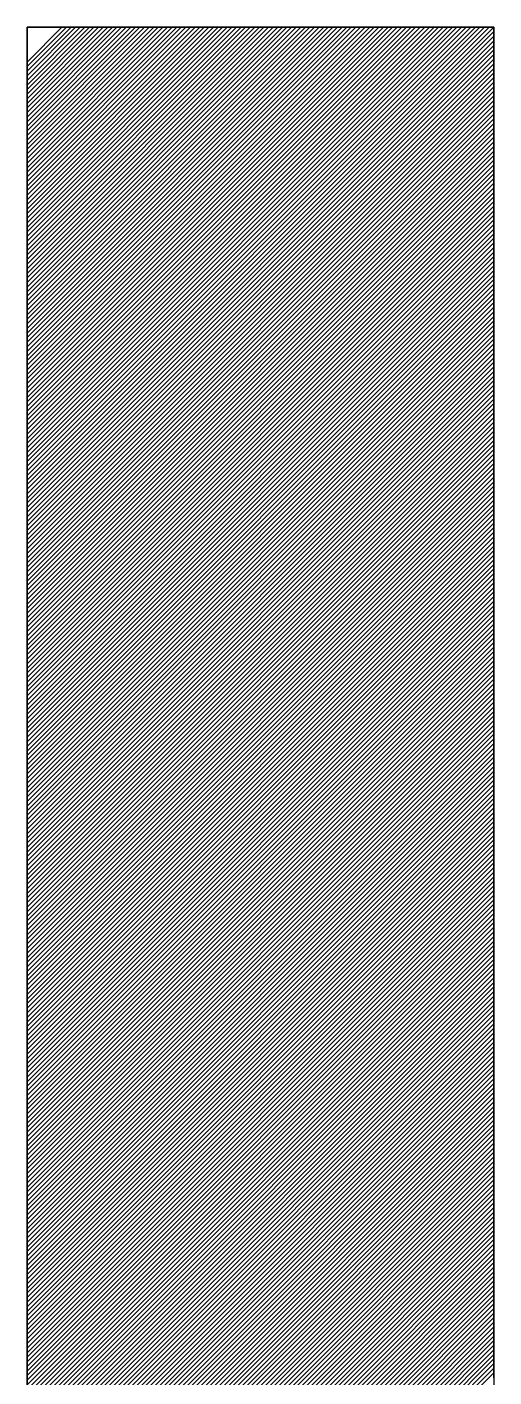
# Model space of a CAD drawing. Extents: x 3196 to 9141, y -1880 to 2325.
# Drawn here: x 8895 to 8902.18, y -1194.48 to -1173.7 of the extents above; entities that cross this region are included whole.
import ezdxf

# ---------------------------------------------------------------- set-up
doc = ezdxf.new("R2010")
doc.units = 0
doc.header["$MEASUREMENT"] = 0
doc.layers.add('1', color=1, linetype='CONTINUOUS')
doc.layers.add('10', color=10, linetype='CONTINUOUS')

msp = doc.modelspace()

# ---------------------------------------------------------------- linework, layer by layer
at = {"layer": '1', "linetype": 'Continuous'}
for p, q in [((8894.996018, -1180.882485), (8902.182468, -1173.695985)), ((8894.996018, -1180.811785), (8902.107868, -1173.699935)), ((8894.996018, -1180.741085), (8902.037168, -1173.699935)), ((8894.996018, -1180.670335), (8901.966468, -1173.699935)), ((8894.996018, -1180.599635), (8901.895718, -1173.699935)), ((8894.996018, -1180.528935), (8901.825018, -1173.699935)), ((8894.996018, -1180.458235), (8901.754318, -1173.699935)), ((8894.996018, -1180.387535), (8901.683618, -1173.699935)), ((8894.996018, -1180.316785), (8901.612868, -1173.699935)), ((8894.996018, -1180.246085), (8901.542168, -1173.699935)), ((8894.996018, -1180.175385), (8901.471468, -1173.699935)), ((8894.996018, -1180.104685), (8901.400768, -1173.699935)), ((8894.996018, -1180.033935), (8901.330068, -1173.699935)), ((8894.996018, -1179.963235), (8901.259318, -1173.699935)), ((8894.996018, -1179.892535), (8901.188618, -1173.699935)), ((8894.996018, -1179.821835), (8901.117918, -1173.699935)), ((8894.996018, -1179.751135), (8901.047218, -1173.699935)), ((8894.996018, -1179.680385), (8900.976518, -1173.699935)), ((8894.996018, -1179.609685), (8900.905768, -1173.699935)), ((8894.996018, -1179.538985), (8900.835068, -1173.699935)), ((8894.996018, -1179.468285), (8900.764368, -1173.699935)), ((8894.996018, -1179.397585), (8900.693668, -1173.699935)), ((8894.996018, -1179.326835), (8900.622918, -1173.699935)), ((8894.996018, -1179.256135), (8900.552218, -1173.699935)), ((8894.996018, -1179.185435), (8900.481518, -1173.699935)), ((8894.996018, -1179.114735), (8900.410818, -1173.699935)), ((8894.996018, -1179.043985), (8900.340118, -1173.699935)), ((8894.996018, -1178.973285), (8900.269368, -1173.699935)), ((8894.996018, -1178.902585), (8900.198668, -1173.699935)), ((8894.996018, -1178.831885), (8900.127968, -1173.699935)), ((8894.996018, -1178.761185), (8900.057268, -1173.699935)), ((8894.996018, -1178.690435), (8899.986568, -1173.699935)), ((8894.996018, -1178.619735), (8899.915818, -1173.699935)), ((8894.996018, -1178.549035), (8899.845118, -1173.699935)), ((8894.996018, -1178.478335), (8899.774418, -1173.699935)), ((8894.996018, -1178.407635), (8899.703718, -1173.699935)), ((8894.996018, -1178.336885), (8899.632968, -1173.699935)), ((8894.996018, -1178.266185), (8899.562268, -1173.699935)), ((8894.996018, -1178.195485), (8899.491568, -1173.699935)), ((8894.996018, -1178.124785), (8899.420868, -1173.699935)), ((8894.996018, -1178.054085), (8899.350168, -1173.699935)), ((8894.996018, -1177.983335), (8899.279418, -1173.699935)), ((8894.996018, -1177.912635), (8899.208718, -1173.699935)), ((8894.996018, -1177.841935), (8899.138018, -1173.699935)), ((8894.996018, -1177.771235), (8899.067318, -1173.699935)), ((8894.996018, -1177.700485), (8898.996618, -1173.699935)), ((8894.996018, -1177.629785), (8898.925868, -1173.699935)), ((8894.996018, -1177.559085), (8898.855168, -1173.699935)), ((8894.996018, -1177.488385), (8898.784468, -1173.699935)), ((8894.996018, -1177.417685), (8898.713768, -1173.699935)), ((8894.996018, -1177.346935), (8898.643018, -1173.699935)), ((8894.996018, -1177.276235), (8898.572318, -1173.699935)), ((8894.996018, -1177.205535), (8898.501618, -1173.699935)), ((8894.996018, -1177.134835), (8898.430918, -1173.699935)), ((8894.996018, -1177.064135), (8898.360218, -1173.699935)), ((8894.996018, -1176.993385), (8898.289468, -1173.699935)), ((8894.996018, -1176.922685), (8898.218768, -1173.699935)), ((8894.996018, -1176.851985), (8898.148068, -1173.699935)), ((8894.996018, -1176.781285), (8898.077368, -1173.699935)), ((8894.996018, -1176.710535), (8898.006668, -1173.699935)), ((8894.996018, -1176.639835), (8897.935918, -1173.699935)), ((8894.996018, -1176.569135), (8897.865218, -1173.699935)), ((8894.996018, -1176.498435), (8897.794518, -1173.699935)), ((8894.996018, -1176.427735), (8897.723818, -1173.699935)), ((8894.996018, -1176.356985), (8897.653068, -1173.699935)), ((8894.996018, -1176.286285), (8897.582368, -1173.699935)), ((8894.996018, -1176.215585), (8897.511668, -1173.699935)), ((8894.996018, -1176.144885), (8897.440968, -1173.699935)), ((8894.996018, -1176.074185), (8897.370268, -1173.699935)), ((8894.996018, -1176.003435), (8897.299518, -1173.699935)), ((8894.996018, -1175.932735), (8897.228818, -1173.699935)), ((8894.996018, -1175.862035), (8897.158118, -1173.699935)), ((8894.996018, -1175.791335), (8897.087418, -1173.699935)), ((8894.996018, -1175.720585), (8897.016718, -1173.699935)), ((8894.996018, -1175.649885), (8896.945968, -1173.699935)), ((8894.996018, -1175.579185), (8896.875268, -1173.699935)), ((8894.996018, -1175.508485), (8896.804568, -1173.699935)), ((8894.996018, -1175.437785), (8896.733868, -1173.699935)), ((8894.996018, -1175.367035), (8896.663118, -1173.699935)), ((8894.996018, -1175.296335), (8896.592418, -1173.699935)), ((8894.996018, -1175.225635), (8896.521718, -1173.699935)), ((8894.996018, -1175.154935), (8896.451018, -1173.699935)), ((8894.996018, -1175.084235), (8896.380318, -1173.699935)), ((8894.996018, -1175.013485), (8896.309568, -1173.699935)), ((8894.996018, -1174.942785), (8896.238868, -1173.699935)), ((8894.996018, -1174.872085), (8896.168168, -1173.699935)), ((8894.996018, -1174.801385), (8896.097468, -1173.699935)), ((8894.996018, -1174.730635), (8896.026768, -1173.699935)), ((8894.996018, -1174.659935), (8895.956018, -1173.699935)), ((8894.996018, -1174.589235), (8895.885318, -1173.699935)), ((8894.996018, -1174.518535), (8895.814618, -1173.699935)), ((8894.996018, -1174.447835), (8895.743918, -1173.699935)), ((8894.996018, -1174.377085), (8895.673168, -1173.699935)), ((8894.996018, -1174.306385), (8895.602468, -1173.699935)), ((8894.996018, -1174.235685), (8895.531768, -1173.699935)), ((8894.996018, -1180.953185), (8902.182468, -1173.766735)), ((8894.996018, -1181.023885), (8902.182468, -1173.837435)), ((8894.996018, -1181.094635), (8902.182468, -1173.908135)), ((8894.996018, -1181.165335), (8902.182468, -1173.978835)), ((8894.996018, -1181.236035), (8902.182468, -1174.049535)), ((8894.996018, -1181.306735), (8902.182468, -1174.120285)), ((8894.996018, -1181.377485), (8902.182468, -1174.190985)), ((8894.996018, -1181.448185), (8902.182468, -1174.261685)), ((8894.996018, -1181.518885), (8902.182468, -1174.332385)), ((8894.996018, -1181.589585), (8902.182468, -1174.403135)), ((8894.996018, -1181.660285), (8902.182468, -1174.473835)), ((8894.996018, -1181.731035), (8902.182468, -1174.544535)), ((8894.996018, -1181.801735), (8902.182468, -1174.615235)), ((8894.996018, -1181.872435), (8902.182468, -1174.685935)), ((8894.996018, -1181.943135), (8902.182468, -1174.756685)), ((8894.996018, -1182.013835), (8902.182468, -1174.827385)), ((8894.996018, -1182.084585), (8902.182468, -1174.898085)), ((8894.996018, -1182.155285), (8902.182468, -1174.968785)), ((8894.996018, -1182.225985), (8902.182468, -1175.039485)), ((8894.996018, -1182.296685), (8902.182468, -1175.110235)), ((8894.996018, -1182.367435), (8902.182468, -1175.180935)), ((8894.996018, -1182.438135), (8902.182468, -1175.251635)), ((8894.996018, -1182.508835), (8902.182468, -1175.322335)), ((8894.996018, -1182.579535), (8902.182468, -1175.393085)), ((8894.996018, -1182.650235), (8902.182468, -1175.463785)), ((8894.996018, -1182.720985), (8902.182468, -1175.534485)), ((8894.996018, -1182.791685), (8902.182468, -1175.605185)), ((8894.996018, -1182.862385), (8902.182468, -1175.675885)), ((8894.996018, -1182.933085), (8902.182468, -1175.746635)), ((8894.996018, -1183.003785), (8902.182468, -1175.817335)), ((8894.996018, -1183.074535), (8902.182468, -1175.888035)), ((8894.996018, -1183.145235), (8902.182468, -1175.958735)), ((8894.996018, -1183.215935), (8902.182468, -1176.029435)), ((8894.996018, -1183.286635), (8902.182468, -1176.100185)), ((8894.996018, -1183.357385), (8902.182468, -1176.170885)), ((8894.996018, -1183.428085), (8902.182468, -1176.241585)), ((8894.996018, -1183.498785), (8902.182468, -1176.312285)), ((8894.996018, -1183.569485), (8902.182468, -1176.383035)), ((8894.996018, -1183.640185), (8902.182468, -1176.453735)), ((8894.996018, -1183.710935), (8902.182468, -1176.524435)), ((8894.996018, -1183.781635), (8902.182468, -1176.595135)), ((8894.996018, -1183.852335), (8902.182468, -1176.665835)), ((8894.996018, -1183.923035), (8902.182468, -1176.736585)), ((8894.996018, -1183.993735), (8902.182468, -1176.807285)), ((8894.996018, -1184.064485), (8902.182468, -1176.877985)), ((8894.996018, -1184.135185), (8902.182468, -1176.948685)), ((8894.996018, -1184.205885), (8902.182468, -1177.019385)), ((8894.996018, -1184.276585), (8902.182468, -1177.090135)), ((8894.996018, -1184.347335), (8902.182468, -1177.160835)), ((8894.996018, -1184.418035), (8902.182468, -1177.231535)), ((8894.996018, -1184.488735), (8902.182468, -1177.302235)), ((8894.996018, -1184.559435), (8902.182468, -1177.372985)), ((8894.996018, -1184.630135), (8902.182468, -1177.443685)), ((8894.996018, -1184.700885), (8902.182468, -1177.514385)), ((8894.996018, -1184.771585), (8902.182468, -1177.585085)), ((8894.996018, -1184.842285), (8902.182468, -1177.655785)), ((8894.996018, -1184.912985), (8902.182468, -1177.726535)), ((8894.996018, -1184.983685), (8902.182468, -1177.797235)), ((8894.996018, -1185.054435), (8902.182468, -1177.867935)), ((8894.996018, -1185.125135), (8902.182468, -1177.938635)), ((8894.996018, -1185.195835), (8902.182468, -1178.009335)), ((8894.996018, -1185.266535), (8902.182468, -1178.080085)), ((8894.996018, -1185.337285), (8902.182468, -1178.150785)), ((8894.996018, -1185.407985), (8902.182468, -1178.221485)), ((8894.996018, -1185.478685), (8902.182468, -1178.292185)), ((8894.996018, -1185.549385), (8902.182468, -1178.362935)), ((8894.996018, -1185.620085), (8902.182468, -1178.433635)), ((8894.996018, -1185.690835), (8902.182468, -1178.504335)), ((8894.996018, -1185.761535), (8902.182468, -1178.575035)), ((8894.996018, -1185.832235), (8902.182468, -1178.645735)), ((8894.996018, -1185.902935), (8902.182468, -1178.716485)), ((8894.996018, -1185.973635), (8902.182468, -1178.787185)), ((8894.996018, -1186.044385), (8902.182468, -1178.857885)), ((8894.996018, -1186.115085), (8902.182468, -1178.928585)), ((8894.996018, -1186.185785), (8902.182468, -1178.999285)), ((8894.996018, -1186.256485), (8902.182468, -1179.070035)), ((8894.996018, -1186.327185), (8902.182468, -1179.140735)), ((8894.996018, -1186.397935), (8902.182468, -1179.211435)), ((8894.996018, -1186.468635), (8902.182468, -1179.282135)), ((8894.996018, -1186.539335), (8902.182468, -1179.352835)), ((8894.996018, -1186.610035), (8902.182468, -1179.423585)), ((8894.996018, -1186.680785), (8902.182468, -1179.494285)), ((8894.996018, -1186.751485), (8902.182468, -1179.564985)), ((8894.996018, -1186.822185), (8902.182468, -1179.635685)), ((8894.996018, -1186.892885), (8902.182468, -1179.706435)), ((8894.996018, -1186.963585), (8902.182468, -1179.777135)), ((8894.996018, -1187.034335), (8902.182468, -1179.847835)), ((8894.996018, -1187.105035), (8902.182468, -1179.918535)), ((8894.996018, -1187.175735), (8902.182468, -1179.989235)), ((8894.996018, -1187.246435), (8902.182468, -1180.059985)), ((8894.996018, -1187.317135), (8902.182468, -1180.130685)), ((8894.996018, -1187.387885), (8902.182468, -1180.201385)), ((8894.996018, -1187.458585), (8902.182468, -1180.272085)), ((8894.996018, -1187.529285), (8902.182468, -1180.342785)), ((8894.996018, -1187.599985), (8902.182468, -1180.413535)), ((8894.996018, -1187.670735), (8902.182468, -1180.484235)), ((8894.996018, -1187.741435), (8902.182468, -1180.554935)), ((8894.996018, -1187.812135), (8902.182468, -1180.625635)), ((8894.996018, -1187.882835), (8902.182468, -1180.696385)), ((8894.996018, -1187.953535), (8902.182468, -1180.767085)), ((8894.996018, -1188.024285), (8902.182468, -1180.837785)), ((8894.996018, -1188.094985), (8902.182468, -1180.908485)), ((8894.996018, -1188.165685), (8902.182468, -1180.979185)), ((8894.996018, -1188.236385), (8902.182468, -1181.049935)), ((8894.996018, -1188.307085), (8902.182468, -1181.120635)), ((8894.996018, -1188.377835), (8902.182468, -1181.191335)), ((8894.996018, -1188.448535), (8902.182468, -1181.262035)), ((8894.996018, -1188.519235), (8902.182468, -1181.332735)), ((8894.996018, -1188.589935), (8902.182468, -1181.403485)), ((8894.996018, -1188.660685), (8902.182468, -1181.474185)), ((8894.996018, -1188.731385), (8902.182468, -1181.544885)), ((8894.996018, -1188.802085), (8902.182468, -1181.615585)), ((8894.996018, -1188.872785), (8902.182468, -1181.686335)), ((8894.996018, -1188.943485), (8902.182468, -1181.757035)), ((8894.996018, -1189.014235), (8902.182468, -1181.827735)), ((8894.996018, -1189.084935), (8902.182468, -1181.898435)), ((8894.996018, -1189.155635), (8902.182468, -1181.969135)), ((8894.996018, -1189.226335), (8902.182468, -1182.039885)), ((8894.996018, -1189.297035), (8902.182468, -1182.110585)), ((8894.996018, -1189.367785), (8902.182468, -1182.181285)), ((8894.996018, -1189.438485), (8902.182468, -1182.251985)), ((8894.996018, -1189.509185), (8902.182468, -1182.322685)), ((8894.996018, -1189.579885), (8902.182468, -1182.393435)), ((8894.996018, -1189.650635), (8902.182468, -1182.464135)), ((8894.996018, -1189.721335), (8902.182468, -1182.534835)), ((8894.996018, -1189.792035), (8902.182468, -1182.605535)), ((8894.996018, -1189.862735), (8902.182468, -1182.676285)), ((8894.996018, -1189.933435), (8902.182468, -1182.746985)), ((8894.996018, -1190.004185), (8902.182468, -1182.817685)), ((8894.996018, -1190.074885), (8902.182468, -1182.888385)), ((8894.996018, -1190.145585), (8902.182468, -1182.959085)), ((8894.996018, -1190.216285), (8902.182468, -1183.029835)), ((8894.996018, -1190.286985), (8902.182468, -1183.100535)), ((8894.996018, -1190.357735), (8902.182468, -1183.171235)), ((8894.996018, -1190.428435), (8902.182468, -1183.241935)), ((8894.996018, -1190.499135), (8902.182468, -1183.312635)), ((8894.996018, -1190.569835), (8902.182468, -1183.383385)), ((8894.996018, -1190.640585), (8902.182468, -1183.454085)), ((8894.996018, -1190.711285), (8902.182468, -1183.524785)), ((8894.996018, -1190.781985), (8902.182468, -1183.595485)), ((8894.996018, -1190.852685), (8902.182468, -1183.666235)), ((8894.996018, -1190.923385), (8902.182468, -1183.736935)), ((8894.996018, -1190.994135), (8902.182468, -1183.807635)), ((8894.996018, -1191.064835), (8902.182468, -1183.878335)), ((8894.996018, -1191.135535), (8902.182468, -1183.949035)), ((8894.996018, -1191.206235), (8902.182468, -1184.019785)), ((8894.996018, -1191.276935), (8902.182468, -1184.090485)), ((8894.996018, -1191.347685), (8902.182468, -1184.161185)), ((8894.996018, -1191.418385), (8902.182468, -1184.231885)), ((8894.996018, -1191.489085), (8902.182468, -1184.302585)), ((8894.996018, -1191.559785), (8902.182468, -1184.373335)), ((8894.996018, -1191.630535), (8902.182468, -1184.444035)), ((8894.996018, -1191.701235), (8902.182468, -1184.514735)), ((8894.996018, -1191.771935), (8902.182468, -1184.585435)), ((8894.996018, -1191.842635), (8902.182468, -1184.656185)), ((8894.996018, -1191.913335), (8902.182468, -1184.726885)), ((8894.996018, -1191.984085), (8902.182468, -1184.797585)), ((8894.996018, -1192.054785), (8902.182468, -1184.868285)), ((8894.996018, -1192.125485), (8902.182468, -1184.938985)), ((8894.996018, -1192.196185), (8902.182468, -1185.009735)), ((8894.996018, -1192.266885), (8902.182468, -1185.080435)), ((8894.996018, -1192.337635), (8902.182468, -1185.151135)), ((8894.996018, -1192.408335), (8902.182468, -1185.221835)), ((8894.996018, -1192.479035), (8902.182468, -1185.292535)), ((8894.996018, -1192.549735), (8902.182468, -1185.363285)), ((8894.996018, -1192.620435), (8902.182468, -1185.433985)), ((8894.996018, -1192.691185), (8902.182468, -1185.504685)), ((8894.996018, -1192.761885), (8902.182468, -1185.575385)), ((8894.996018, -1192.832585), (8902.182468, -1185.646085)), ((8894.996018, -1192.903285), (8902.182468, -1185.716835)), ((8894.996018, -1192.974035), (8902.182468, -1185.787535)), ((8894.996018, -1193.044735), (8902.182468, -1185.858235)), ((8894.996018, -1193.115435), (8902.182468, -1185.928935)), ((8894.996018, -1193.186135), (8902.182468, -1185.999685)), ((8894.996018, -1193.256835), (8902.182468, -1186.070385)), ((8894.996018, -1193.327585), (8902.182468, -1186.141085)), ((8894.996018, -1193.398285), (8902.182468, -1186.211785)), ((8894.996018, -1193.468985), (8902.182468, -1186.282485)), ((8894.996018, -1193.539685), (8902.182468, -1186.353235)), ((8894.996018, -1193.610385), (8902.182468, -1186.423935)), ((8894.996018, -1193.681135), (8902.182468, -1186.494635)), ((8894.996018, -1193.751835), (8902.182468, -1186.565335)), ((8894.996018, -1193.822535), (8902.182468, -1186.636035)), ((8894.996018, -1193.893235), (8902.182468, -1186.706785)), ((8894.996018, -1193.963985), (8902.182468, -1186.777485)), ((8894.996018, -1194.034685), (8902.182468, -1186.848185)), ((8894.996018, -1194.105385), (8902.182468, -1186.918885)), ((8894.996018, -1194.176085), (8902.182468, -1186.989635)), ((8894.996018, -1194.246785), (8902.182468, -1187.060335)), ((8894.996018, -1194.317535), (8902.182468, -1187.131035)), ((8894.996018, -1194.388235), (8902.182468, -1187.201735)), ((8894.996018, -1194.458935), (8902.182468, -1187.272435)), ((8894.996018, -1194.529635), (8902.182468, -1187.343185)), ((8894.996018, -1194.600335), (8902.182468, -1187.413885)), ((8894.996018, -1194.671085), (8902.182468, -1187.484585)), ((8894.996018, -1194.741785), (8902.182468, -1187.555285)), ((8894.996018, -1194.812485), (8902.182468, -1187.625985)), ((8894.996018, -1194.883185), (8902.182468, -1187.696735)), ((8894.996018, -1194.953935), (8902.182468, -1187.767435)), ((8894.996018, -1195.024635), (8902.182468, -1187.838135)), ((8894.996018, -1195.095335), (8902.182468, -1187.908835)), ((8894.996018, -1195.166035), (8902.182468, -1187.979585)), ((8894.996018, -1195.236735), (8902.182468, -1188.050285)), ((8894.996018, -1195.307485), (8902.182468, -1188.120985)), ((8894.996018, -1195.378185), (8902.182468, -1188.191685)), ((8894.996018, -1195.448885), (8902.182468, -1188.262385)), ((8894.996018, -1195.519585), (8902.182468, -1188.333135)), ((8894.996018, -1195.590285), (8902.182468, -1188.403835)), ((8894.996018, -1195.661035), (8902.182468, -1188.474535)), ((8894.996018, -1195.731735), (8902.182468, -1188.545235)), ((8894.996018, -1195.802435), (8902.182468, -1188.615935)), ((8894.996018, -1195.873135), (8902.182468, -1188.686685)), ((8894.996018, -1195.943885), (8902.182468, -1188.757385)), ((8894.996018, -1196.014585), (8902.182468, -1188.828085)), ((8894.996018, -1196.085285), (8902.182468, -1188.898785)), ((8894.996018, -1196.155985), (8902.182468, -1188.969535)), ((8894.996018, -1196.226685), (8902.182468, -1189.040235)), ((8894.996018, -1196.297435), (8902.182468, -1189.110935)), ((8894.996018, -1196.368135), (8902.182468, -1189.181635)), ((8894.996018, -1196.438835), (8902.182468, -1189.252335)), ((8894.996018, -1196.509535), (8902.182468, -1189.323085)), ((8894.996018, -1196.580235), (8902.182468, -1189.393785)), ((8894.996018, -1196.650985), (8902.182468, -1189.464485)), ((8894.996018, -1196.721685), (8902.182468, -1189.535185)), ((8894.996018, -1196.792385), (8902.182468, -1189.605885)), ((8894.996018, -1196.863085), (8902.182468, -1189.676635)), ((8894.996018, -1196.933835), (8902.182468, -1189.747335)), ((8894.996018, -1197.004535), (8902.182468, -1189.818035)), ((8894.996018, -1197.075235), (8902.182468, -1189.888735)), ((8894.996018, -1197.145935), (8902.182468, -1189.959485)), ((8894.996018, -1197.216635), (8902.182468, -1190.030185)), ((8894.996018, -1197.287385), (8902.182468, -1190.100885)), ((8894.996018, -1197.358085), (8902.182468, -1190.171585)), ((8894.996018, -1197.428785), (8902.182468, -1190.242285)), ((8894.996018, -1197.499485), (8902.182468, -1190.313035)), ((8894.996018, -1197.570185), (8902.182468, -1190.383735)), ((8894.996018, -1197.640935), (8902.182468, -1190.454435)), ((8894.996018, -1197.711635), (8902.182468, -1190.525135)), ((8894.996018, -1197.782335), (8902.182468, -1190.595835)), ((8894.996018, -1197.853035), (8902.182468, -1190.666585)), ((8894.996018, -1197.923785), (8902.182468, -1190.737285)), ((8894.996018, -1197.994485), (8902.182468, -1190.807985)), ((8894.996018, -1198.065185), (8902.182468, -1190.878685)), ((8894.996018, -1198.135885), (8902.182468, -1190.949435)), ((8894.996018, -1198.206585), (8902.182468, -1191.020135)), ((8894.996018, -1198.277335), (8902.182468, -1191.090835)), ((8894.996018, -1198.348035), (8902.182468, -1191.161535)), ((8894.996018, -1198.418735), (8902.182468, -1191.232235)), ((8894.996018, -1198.489435), (8902.182468, -1191.302985)), ((8894.996018, -1198.560135), (8902.182468, -1191.373685)), ((8894.996018, -1198.630885), (8902.182468, -1191.444385)), ((8894.996018, -1198.701585), (8902.182468, -1191.515085)), ((8894.996018, -1198.772285), (8902.182468, -1191.585785)), ((8894.996018, -1198.842985), (8902.182468, -1191.656535)), ((8894.996018, -1198.913735), (8902.182468, -1191.727235)), ((8894.996018, -1198.984435), (8902.182468, -1191.797935)), ((8894.996018, -1199.055135), (8902.182468, -1191.868635)), ((8894.996018, -1199.125835), (8902.182468, -1191.939385)), ((8894.996018, -1199.196535), (8902.182468, -1192.010085)), ((8894.996018, -1199.267285), (8902.182468, -1192.080785)), ((8894.996018, -1199.337985), (8902.182468, -1192.151485)), ((8894.996018, -1199.408685), (8902.182468, -1192.222185)), ((8894.996018, -1199.479385), (8902.182468, -1192.292935)), ((8894.996018, -1199.550085), (8902.182468, -1192.363635)), ((8894.996018, -1199.620835), (8902.182468, -1192.434335)), ((8894.996018, -1199.691535), (8902.182468, -1192.505035)), ((8894.996018, -1199.762235), (8902.182468, -1192.575735)), ((8894.996018, -1199.832935), (8902.182468, -1192.646485)), ((8894.996018, -1199.903635), (8902.182468, -1192.717185)), ((8894.996018, -1199.974385), (8902.182468, -1192.787885)), ((8894.996018, -1200.045085), (8902.182468, -1192.858585)), ((8894.996018, -1200.115785), (8902.182468, -1192.929285)), ((8894.996018, -1200.186485), (8902.182468, -1193.000035)), ((8894.996018, -1200.257235), (8902.182468, -1193.070735)), ((8894.996018, -1200.327935), (8902.182468, -1193.141435)), ((8894.996018, -1200.398635), (8902.182468, -1193.212135)), ((8894.996018, -1200.469335), (8902.182468, -1193.282885)), ((8894.996018, -1200.540035), (8902.182468, -1193.353585)), ((8894.996018, -1200.610785), (8902.182468, -1193.424285)), ((8894.996018, -1200.681485), (8902.182468, -1193.494985)), ((8894.996018, -1200.752185), (8902.182468, -1193.565685)), ((8894.996018, -1200.822885), (8902.182468, -1193.636435)), ((8894.996018, -1200.893585), (8902.182468, -1193.707135)), ((8894.996018, -1200.964335), (8902.182468, -1193.777835)), ((8894.996018, -1201.035035), (8902.182468, -1193.848535)), ((8894.996018, -1201.105735), (8902.182468, -1193.919235)), ((8894.996018, -1201.176435), (8902.182468, -1193.989985)), ((8894.996018, -1201.247185), (8902.182468, -1194.060685)), ((8894.996018, -1201.317885), (8902.182468, -1194.131385)), ((8894.996018, -1201.388585), (8902.182468, -1194.202085)), ((8894.996018, -1201.459285), (8902.182468, -1194.272835)), ((8894.996018, -1201.529985), (8902.182468, -1194.343535)), ((8894.996018, -1201.600735), (8902.182468, -1194.414235))]:
    msp.add_line(p, q, dxfattribs=at)
at = {"layer": '10', "linetype": 'Continuous'}
for points in [[(8894.996018, -1173.699935), (8895.001018, -1173.699935), (8895.006068, -1173.699935), (8895.011068, -1173.699935), (8895.021118, -1173.699935), (8895.031168, -1173.699935), (8895.046218, -1173.699935), (8895.061268, -1173.699935), (8895.081368, -1173.699935), (8895.101468, -1173.699935), (8895.121568, -1173.699935), (8895.146668, -1173.699935), (8895.176768, -1173.699935), (8895.206918, -1173.699935), (8895.237068, -1173.699935), (8895.272218, -1173.699935), (8895.307368, -1173.699935), (8895.347518, -1173.699935), (8895.387718, -1173.699935), (8895.427868, -1173.699935), (8895.473068, -1173.699935), (8895.518268, -1173.699935), (8895.563468, -1173.699935), (8895.613718, -1173.699935), (8895.663918, -1173.699935), (8895.714168, -1173.699935), (8895.769368, -1173.699935), (8895.824618, -1173.699935), (8895.879868, -1173.699935), (8895.940118, -1173.699935), (8896.000418, -1173.699935), (8896.060668, -1173.699935), (8896.125968, -1173.699935), (8896.186218, -1173.699935), (8896.251518, -1173.699935), (8896.321818, -1173.699935), (8896.387118, -1173.699935), (8896.457418, -1173.699935), (8896.527718, -1173.699935), (8896.598018, -1173.699935), (8896.668318, -1173.699935), (8896.743668, -1173.699935), (8896.818968, -1173.699935), (8896.894318, -1173.699935), (8896.969668, -1173.699935), (8897.044968, -1173.699935), (8897.120318, -1173.699935), (8897.200668, -1173.699935), (8897.281018, -1173.699935), (8897.356318, -1173.699935), (8897.436668, -1173.699935), (8897.517068, -1173.699935), (8897.602418, -1173.699935), (8897.682768, -1173.699935), (8897.763118, -1173.699935), (8897.848518, -1173.699935), (8897.928868, -1173.699935), (8898.014218, -1173.699935), (8898.094568, -1173.699935), (8898.179968, -1173.699935), (8898.265318, -1173.699935), (8898.345668, -1173.699935), (8898.431068, -1173.699935), (8898.516418, -1173.699935), (8898.601818, -1173.699935), (8898.687168, -1173.699935), (8898.767518, -1173.699935), (8898.852918, -1173.699935), (8898.938268, -1173.699935), (8899.023668, -1173.699935), (8899.104018, -1173.699935), (8899.189368, -1173.699935), (8899.269718, -1173.699935), (8899.355118, -1173.699935), (8899.435468, -1173.699935), (8899.520818, -1173.699935), (8899.601168, -1173.699935), (8899.681518, -1173.699935), (8899.761868, -1173.699935), (8899.842218, -1173.699935), (8899.922568, -1173.699935), (8899.997918, -1173.699935), (8900.078268, -1173.699935), (8900.153618, -1173.699935), (8900.228918, -1173.699935), (8900.309268, -1173.699935), (8900.379568, -1173.699935), (8900.454918, -1173.699935), (8900.530268, -1173.699935), (8900.600568, -1173.699935), (8900.670868, -1173.699935), (8900.741168, -1173.699935), (8900.806468, -1173.699935), (8900.876768, -1173.699935), (8900.942068, -1173.699935), (8901.007318, -1173.699935), (8901.072618, -1173.699935), (8901.132868, -1173.699935), (8901.193168, -1173.699935), (8901.253418, -1173.699935), (8901.313668, -1173.699935), (8901.368918, -1173.699935), (8901.424168, -1173.699935), (8901.479418, -1173.699935), (8901.529618, -1173.699935), (8901.579818, -1173.699935), (8901.630068, -1173.699935), (8901.675268, -1173.699935), (8901.720468, -1173.699935), (8901.760618, -1173.699935), (8901.805818, -1173.699935), (8901.846018, -1173.699935), (8901.881168, -1173.699935), (8901.916318, -1173.699935), (8901.951468, -1173.699935), (8901.981618, -1173.699935), (8902.011718, -1173.699935), (8902.036868, -1173.699935), (8902.061968, -1173.699935), (8902.087068, -1173.699935), (8902.107168, -1173.699935), (8902.122218, -1173.699935), (8902.137268, -1173.699935), (8902.152368, -1173.699935), (8902.162418, -1173.699935), (8902.172418, -1173.699935), (8902.177468, -1173.699935), (8902.182468, -1173.699935), (8902.182468, -1173.704935), (8902.182468, -1173.725035), (8902.182468, -1173.755135), (8902.182468, -1173.800335), (8902.182468, -1173.850585), (8902.182468, -1173.915835), (8902.182468, -1173.986185), (8902.182468, -1174.071535), (8902.182468, -1174.161935), (8902.182468, -1174.267385), (8902.182468, -1174.377885), (8902.182468, -1174.503435), (8902.182468, -1174.633985), (8902.182468, -1174.774635), (8902.182468, -1174.920235), (8902.182468, -1175.080985), (8902.182468, -1175.246685), (8902.182468, -1175.422435), (8902.182468, -1175.603235), (8902.182468, -1175.794085), (8902.182468, -1175.994985), (8902.182468, -1176.200885), (8902.182468, -1176.411785), (8902.182468, -1176.632785), (8902.182468, -1176.863785), (8902.182468, -1177.099785), (8902.182468, -1177.340885), (8902.182468, -1177.586935), (8902.182468, -1177.843085), (8902.182468, -1178.104185), (8902.182468, -1178.370385), (8902.182468, -1178.641585), (8902.182468, -1178.922785), (8902.182468, -1179.204035), (8902.182468, -1179.495285), (8902.182468, -1179.786585), (8902.182468, -1180.087885), (8902.182468, -1180.394235), (8902.182468, -1180.700585), (8902.182468, -1181.011935), (8902.182468, -1181.328335), (8902.182468, -1181.649735), (8902.182468, -1181.976185), (8902.182468, -1182.307635), (8902.182468, -1182.639085), (8902.182468, -1182.975535), (8902.182468, -1183.312035), (8902.182468, -1183.653535), (8902.182468, -1184.000035), (8902.182468, -1184.346535), (8902.182468, -1184.698085), (8902.182468, -1185.049635), (8902.182468, -1185.401185), (8902.182468, -1185.757735), (8902.182468, -1186.114285), (8902.182468, -1186.475885), (8902.182468, -1186.837485), (8902.182468, -1187.199035), (8902.182468, -1187.560635), (8902.182468, -1187.922235), (8902.182468, -1188.288835), (8902.182468, -1188.655435), (8902.182468, -1189.017035), (8902.182468, -1189.383635), (8902.182468, -1189.750235), (8902.182468, -1190.111785), (8902.182468, -1190.478435), (8902.182468, -1190.839985), (8902.182468, -1191.206585), (8902.182468, -1191.568185), (8902.182468, -1191.924735), (8902.182468, -1192.286335), (8902.182468, -1192.642885), (8902.182468, -1192.999435), (8902.182468, -1193.356035), (8902.182468, -1193.707585), (8902.182468, -1194.059085), (8902.182468, -1194.405635), (8902.182468, -1194.752135)], [(8894.996018, -1194.666785), (8894.996018, -1194.320235), (8894.996018, -1193.968685), (8894.996018, -1193.622185), (8894.996018, -1193.265635), (8894.996018, -1192.914085), (8894.996018, -1192.557535), (8894.996018, -1192.195935), (8894.996018, -1191.839385), (8894.996018, -1191.477785), (8894.996018, -1191.111185), (8894.996018, -1190.749585), (8894.996018, -1190.388035), (8894.996018, -1190.021435), (8894.996018, -1189.654785), (8894.996018, -1189.293235), (8894.996018, -1188.926635), (8894.996018, -1188.560035), (8894.996018, -1188.198435), (8894.996018, -1187.831835), (8894.996018, -1187.470235), (8894.996018, -1187.108635), (8894.996018, -1186.747085), (8894.996018, -1186.385485), (8894.996018, -1186.028935), (8894.996018, -1185.667335), (8894.996018, -1185.315785), (8894.996018, -1184.959235), (8894.996018, -1184.607685), (8894.996018, -1184.261185), (8894.996018, -1183.914685), (8894.996018, -1183.568135), (8894.996018, -1183.226635), (8894.996018, -1182.890185), (8894.996018, -1182.553685), (8894.996018, -1182.222235), (8894.996018, -1181.895835), (8894.996018, -1181.569385), (8894.996018, -1181.252985), (8894.996018, -1180.936635), (8894.996018, -1180.625235), (8894.996018, -1180.313885), (8894.996018, -1180.012585), (8894.996018, -1179.716285), (8894.996018, -1179.419985), (8894.996018, -1179.133735), (8894.996018, -1178.852485), (8894.996018, -1178.576285), (8894.996018, -1178.305085), (8894.996018, -1178.038935), (8894.996018, -1177.777785), (8894.996018, -1177.526685), (8894.996018, -1177.275585), (8894.996018, -1177.039535), (8894.996018, -1176.803485), (8894.996018, -1176.577535), (8894.996018, -1176.356535), (8894.996018, -1176.145635), (8894.996018, -1175.944735), (8894.996018, -1175.743885), (8894.996018, -1175.558035), (8894.996018, -1175.377285), (8894.996018, -1175.201485), (8894.996018, -1175.040785), (8894.996018, -1174.885085), (8894.996018, -1174.734435), (8894.996018, -1174.598835), (8894.996018, -1174.468285), (8894.996018, -1174.347735), (8894.996018, -1174.242285), (8894.996018, -1174.136835), (8894.996018, -1174.046435), (8894.996018, -1173.966085), (8894.996018, -1173.895785), (8894.996018, -1173.835485), (8894.996018, -1173.785285), (8894.996018, -1173.750135), (8894.996018, -1173.719985), (8894.996018, -1173.704935), (8894.996018, -1173.699935)], [(8902.182468, -1194.490985), (8902.182468, -1194.144485), (8902.182468, -1193.797935), (8902.182468, -1193.446435), (8902.182468, -1193.089835), (8902.182468, -1192.733285), (8902.182468, -1192.376735), (8902.182468, -1192.015135), (8902.182468, -1191.658585), (8902.182468, -1191.296985), (8902.182468, -1190.930385), (8902.182468, -1190.568835), (8902.182468, -1190.202185), (8902.182468, -1189.840635), (8902.182468, -1189.474035), (8902.182468, -1189.107385), (8902.182468, -1188.745835), (8902.182468, -1188.379235), (8902.182468, -1188.017635), (8902.182468, -1187.651035), (8902.182468, -1187.289435), (8902.182468, -1186.927885), (8902.182468, -1186.566285), (8902.182468, -1186.204685), (8902.182468, -1185.848135), (8902.182468, -1185.491585), (8902.182468, -1185.134985), (8902.182468, -1184.783485), (8902.182468, -1184.431935), (8902.182468, -1184.085385), (8902.182468, -1183.738885), (8902.182468, -1183.397385), (8902.182468, -1183.060935), (8902.182468, -1182.724435), (8902.182468, -1182.387985), (8902.182468, -1182.061535), (8902.182468, -1181.735135), (8902.182468, -1181.408685), (8902.182468, -1181.092285), (8902.182468, -1180.775935), (8902.182468, -1180.469585), (8902.182468, -1180.163235), (8902.182468, -1179.861885), (8902.182468, -1179.565585), (8902.182468, -1179.279335), (8902.182468, -1178.993085), (8902.182468, -1178.711885), (8902.182468, -1178.435635), (8902.182468, -1178.169485), (8902.182468, -1177.908335), (8902.182468, -1177.652235), (8902.182468, -1177.401135), (8902.182468, -1177.155035), (8902.182468, -1176.919035), (8902.182468, -1176.693035), (8902.182468, -1176.467035), (8902.182468, -1176.251085), (8902.182468, -1176.045185), (8902.182468, -1175.844285), (8902.182468, -1175.648435), (8902.182468, -1175.467635), (8902.182468, -1175.286885), (8902.182468, -1175.121135), (8902.182468, -1174.960435), (8902.182468, -1174.809785), (8902.182468, -1174.664135), (8902.182468, -1174.533585), (8902.182468, -1174.408035), (8902.182468, -1174.292485), (8902.182468, -1174.187035), (8902.182468, -1174.091635), (8902.182468, -1174.006235), (8902.182468, -1173.930935), (8902.182468, -1173.865635), (8902.182468, -1173.810385), (8902.182468, -1173.765185), (8902.182468, -1173.735085), (8902.182468, -1173.709935), (8902.182468, -1173.699935), (8902.177468, -1173.699935), (8902.172418, -1173.699935), (8902.167418, -1173.699935), (8902.157368, -1173.699935), (8902.142318, -1173.699935), (8902.127218, -1173.699935), (8902.112168, -1173.699935), (8902.092068, -1173.699935), (8902.066968, -1173.699935), (8902.041868, -1173.699935), (8902.016768, -1173.699935), (8901.986618, -1173.699935), (8901.956468, -1173.699935), (8901.926368, -1173.699935), (8901.891218, -1173.699935), (8901.851018, -1173.699935), (8901.815868, -1173.699935), (8901.775718, -1173.699935), (8901.730518, -1173.699935), (8901.685318, -1173.699935), (8901.640118, -1173.699935), (8901.589868, -1173.699935), (8901.539668, -1173.699935), (8901.489468, -1173.699935), (8901.439218, -1173.699935), (8901.383968, -1173.699935), (8901.328718, -1173.699935), (8901.268468, -1173.699935), (8901.208218, -1173.699935), (8901.147968, -1173.699935), (8901.087668, -1173.699935), (8901.022418, -1173.699935), (8900.957118, -1173.699935), (8900.891818, -1173.699935), (8900.826518, -1173.699935), (8900.756218, -1173.699935), (8900.685918, -1173.699935), (8900.615618, -1173.699935), (8900.545318, -1173.699935), (8900.475018, -1173.699935), (8900.399668, -1173.699935), (8900.324318, -1173.699935), (8900.249018, -1173.699935), (8900.173668, -1173.699935), (8900.098368, -1173.699935), (8900.018018, -1173.699935), (8899.942668, -1173.699935), (8899.862318, -1173.699935), (8899.781968, -1173.699935), (8899.701618, -1173.699935), (8899.621268, -1173.699935), (8899.540918, -1173.699935), (8899.455518, -1173.699935), (8899.375168, -1173.699935), (8899.294818, -1173.699935), (8899.209468, -1173.699935), (8899.124068, -1173.699935), (8899.043718, -1173.699935), (8898.958368, -1173.699935), (8898.872968, -1173.699935), (8898.792618, -1173.699935), (8898.707268, -1173.699935), (8898.621868, -1173.699935), (8898.536518, -1173.699935), (8898.451118, -1173.699935), (8898.370768, -1173.699935), (8898.285418, -1173.699935), (8898.200018, -1173.699935), (8898.114668, -1173.699935), (8898.034318, -1173.699935), (8897.948918, -1173.699935), (8897.868568, -1173.699935), (8897.783218, -1173.699935), (8897.702868, -1173.699935), (8897.622518, -1173.699935), (8897.537118, -1173.699935), (8897.456768, -1173.699935), (8897.376418, -1173.699935), (8897.296068, -1173.699935), (8897.220768, -1173.699935), (8897.140418, -1173.699935), (8897.065068, -1173.699935), (8896.984718, -1173.699935), (8896.909368, -1173.699935), (8896.834068, -1173.699935), (8896.763768, -1173.699935), (8896.688418, -1173.699935), (8896.618118, -1173.699935), (8896.542768, -1173.699935), (8896.472468, -1173.699935), (8896.407168, -1173.699935), (8896.336868, -1173.699935), (8896.271568, -1173.699935), (8896.206318, -1173.699935), (8896.141018, -1173.699935), (8896.075718, -1173.699935), (8896.015468, -1173.699935), (8895.955218, -1173.699935), (8895.894918, -1173.699935), (8895.839718, -1173.699935), (8895.784468, -1173.699935), (8895.729218, -1173.699935), (8895.678968, -1173.699935), (8895.623768, -1173.699935), (8895.578568, -1173.699935), (8895.528318, -1173.699935), (8895.483118, -1173.699935), (8895.437918, -1173.699935), (8895.397768, -1173.699935), (8895.357568, -1173.699935), (8895.317418, -1173.699935), (8895.282268, -1173.699935), (8895.247118, -1173.699935), (8895.211968, -1173.699935), (8895.181818, -1173.699935), (8895.156718, -1173.699935), (8895.131618, -1173.699935), (8895.106468, -1173.699935), (8895.086418, -1173.699935), (8895.066318, -1173.699935), (8895.046218, -1173.699935), (8895.036168, -1173.699935), (8895.021118, -1173.699935), (8895.011068, -1173.699935), (8895.006068, -1173.699935), (8895.001018, -1173.699935), (8894.996018, -1173.699935), (8894.996018, -1173.714985), (8894.996018, -1173.740085), (8894.996018, -1173.775235), (8894.996018, -1173.825485), (8894.996018, -1173.880685), (8894.996018, -1173.951035), (8894.996018, -1174.026335), (8894.996018, -1174.116735), (8894.996018, -1174.212135), (8894.996018, -1174.322635), (8894.996018, -1174.438135), (8894.996018, -1174.563685), (8894.996018, -1174.699285), (8894.996018, -1174.844935), (8894.996018, -1175.000635), (8894.996018, -1175.161335), (8894.996018, -1175.332085), (8894.996018, -1175.512835), (8894.996018, -1175.698685), (8894.996018, -1175.894535), (8894.996018, -1176.095385), (8894.996018, -1176.306335), (8894.996018, -1176.522285), (8894.996018, -1176.748285), (8894.996018, -1176.979285), (8894.996018, -1177.215335), (8894.996018, -1177.461385), (8894.996018, -1177.712485), (8894.996018, -1177.973635), (8894.996018, -1178.234785), (8894.996018, -1178.505985), (8894.996018, -1178.782185), (8894.996018, -1179.063385), (8894.996018, -1179.349685), (8894.996018, -1179.640935), (8894.996018, -1179.937235), (8894.996018, -1180.238535), (8894.996018, -1180.544885), (8894.996018, -1180.856285), (8894.996018, -1181.172635), (8894.996018, -1181.489035), (8894.996018, -1181.815485), (8894.996018, -1182.141885), (8894.996018, -1182.473335), (8894.996018, -1182.804785), (8894.996018, -1183.141285), (8894.996018, -1183.482785), (8894.996018, -1183.829285), (8894.996018, -1184.170785), (8894.996018, -1184.522335), (8894.996018, -1184.873885), (8894.996018, -1185.225385), (8894.996018, -1185.581985), (8894.996018, -1185.938535), (8894.996018, -1186.295085), (8894.996018, -1186.656685), (8894.996018, -1187.018235), (8894.996018, -1187.379835), (8894.996018, -1187.741435), (8894.996018, -1188.108035), (8894.996018, -1188.469635), (8894.996018, -1188.836235), (8894.996018, -1189.202835), (8894.996018, -1189.564435), (8894.996018, -1189.931035), (8894.996018, -1190.297635), (8894.996018, -1190.659185), (8894.996018, -1191.020785), (8894.996018, -1191.387385), (8894.996018, -1191.748985), (8894.996018, -1192.105535), (8894.996018, -1192.467135), (8894.996018, -1192.823685), (8894.996018, -1193.180235), (8894.996018, -1193.531785), (8894.996018, -1193.883335), (8894.996018, -1194.234885), (8894.996018, -1194.581385)]]:
    msp.add_lwpolyline(points, dxfattribs=at)

doc.saveas('drawing.dxf')
